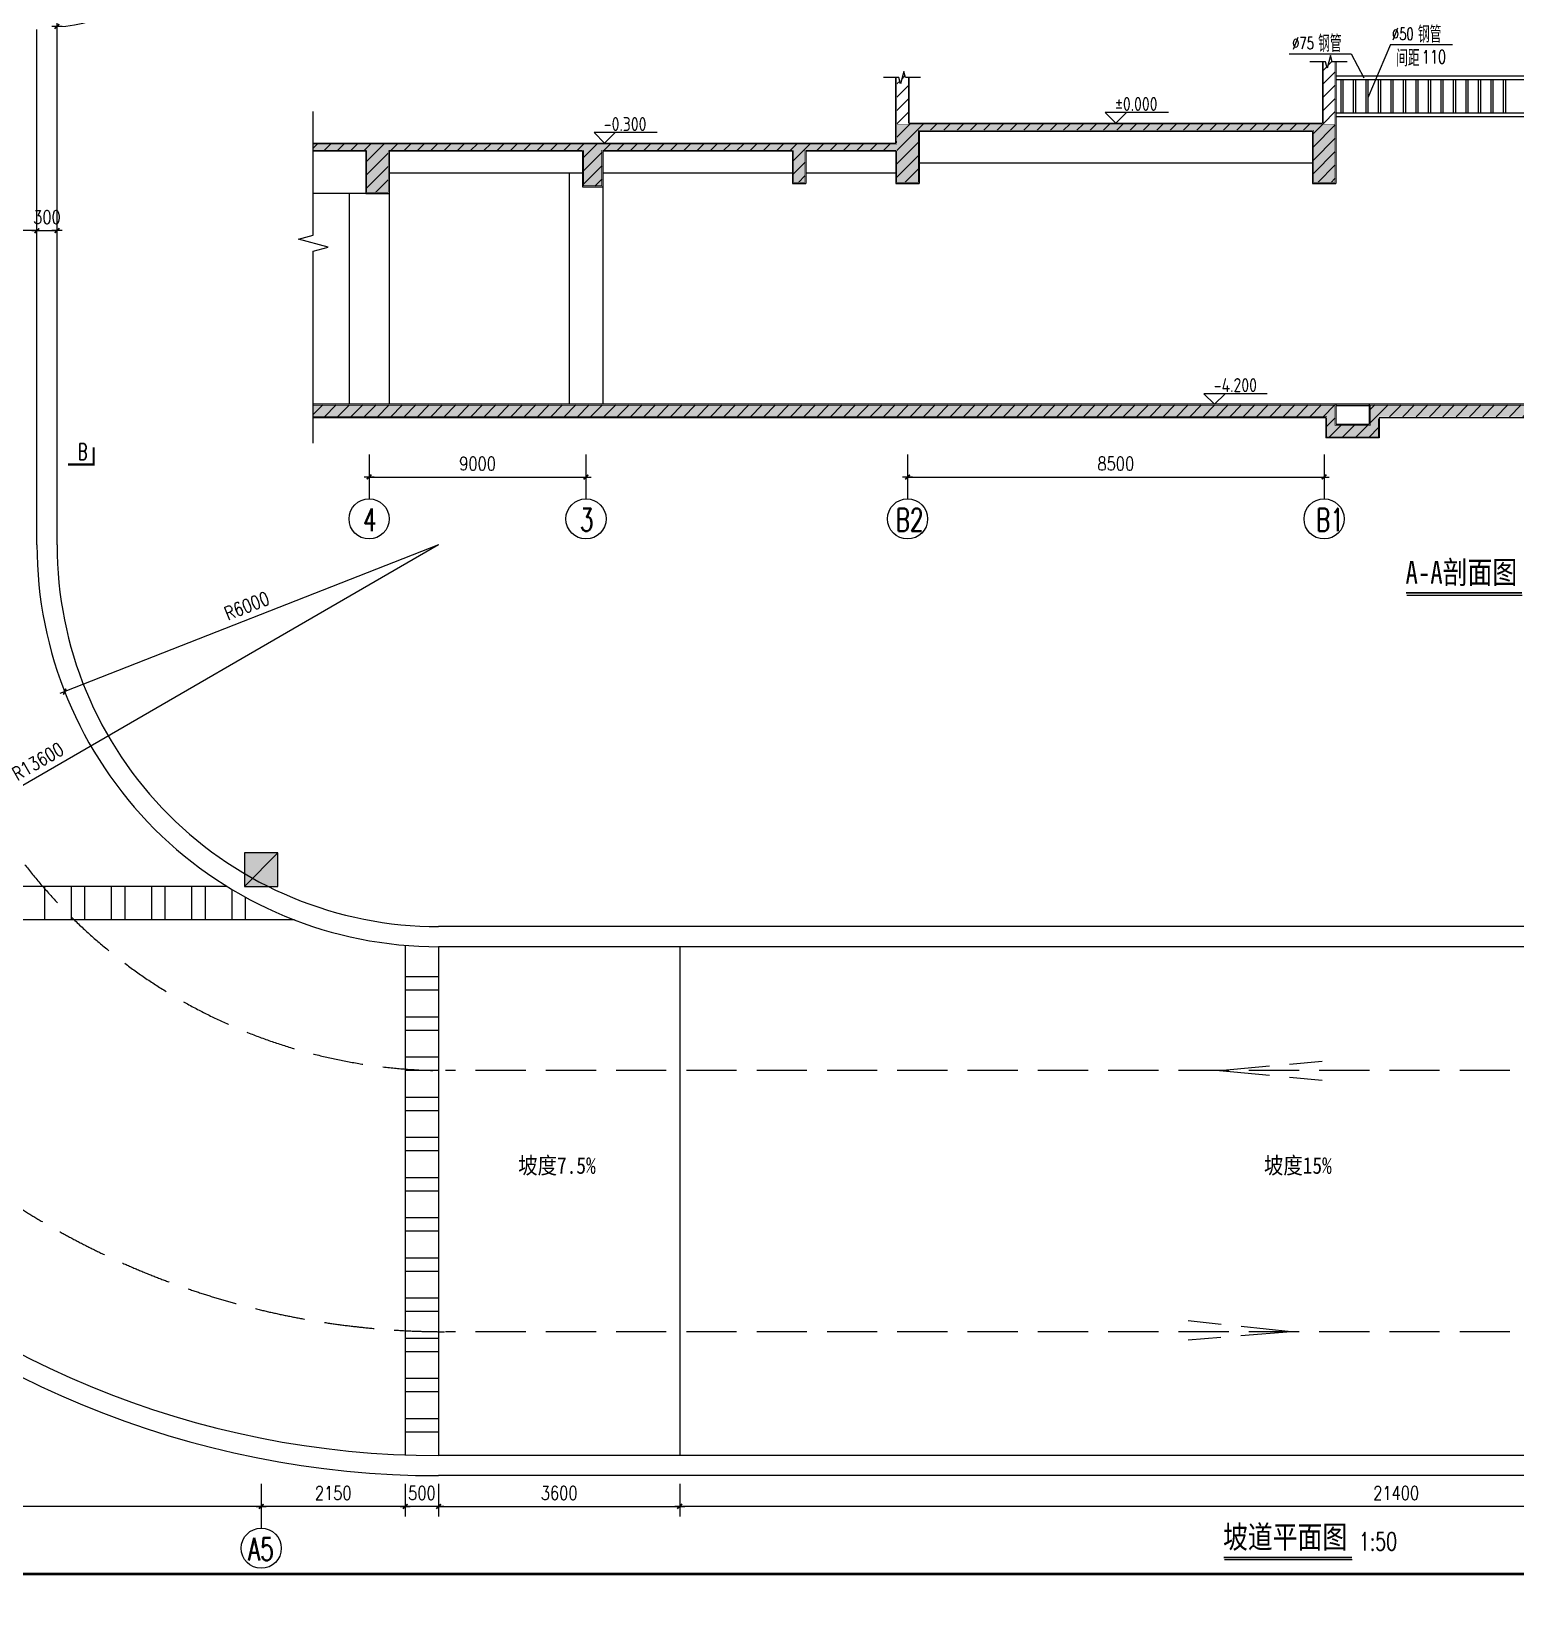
# Model space of a CAD drawing. Extents: x 953929 to 1132291, y -67290 to 107124.
# Drawn here: x 967935 to 990098, y -67290 to -43753 of the extents above; entities that cross this region are included whole.
import ezdxf
from ezdxf.enums import TextEntityAlignment as Align

# ---------------------------------------------------------------- set-up
doc = ezdxf.new("R2010")
doc.units = 0
doc.header["$MEASUREMENT"] = 0
doc.linetypes.add('DASH', pattern=[0.35, 0.25, -0.1])
doc.layers.get('0').update_dxf_attribs({"linetype": 'CONTINUOUS'})
doc.layers.get('DEFPOINTS').update_dxf_attribs({"linetype": 'CONTINUOUS'})
for name, color, linetype in [('DIM', 7, 'CONTINUOUS'), ('LAYER2', 1, 'CONTINUOUS'), ('LG', 11, 'CONTINUOUS'), ('PUB_DIM', 123, 'CONTINUOUS'), ('PUB_TEXT', 7, 'CONTINUOUS'), ('TEXT-4', 4, 'CONTINUOUS'), ('WINDOWS', 4, 'CONTINUOUS'), ('WZ', 1, 'CONTINUOUS'), ('柱子', 2, 'CONTINUOUS'), ('阳台', 4, 'CONTINUOUS')]:
    doc.layers.add(name, color=color, linetype=linetype)
doc.styles.add('_HZTXT', font='txt', dxfattribs={"width": 0.8, "bigfont": 'HZTXT'})
doc.styles.add('CHINA', font='SimSun.ttf', dxfattribs={"width": 0.85, "height": 150})
doc.styles.add('DIM_FONT', font='SIMPLEX.shx', dxfattribs={"width": 0.8})
doc.styles.add('ROMANC', font='ROMANC', dxfattribs={"height": 0.2})
doc.styles.add('ROMAND', font='romanc.shx', dxfattribs={"bigfont": 'bigfont.shx'})
doc.styles.add('ST', font='SimSun.ttf', dxfattribs={"width": 0.6, "height": 300})
doc.styles.add('TSS', font='tssdeng.shx', dxfattribs={"width": 0.85, "bigfont": 'tssdchn.shx'})
doc.dimstyles.new('100-MS-OUT', dxfattribs={"dimscale": 0, "dimtxt": 250, "dimasz": 1, "dimexe": 150, "dimexo": 0, "dimgap": 150, "dimtad": 1, "dimdec": 0, "dimzin": 0, "dimdsep": 46, "dimtxsty": 'DIM_FONT', "dimsah": 1, "dimcen": 200, "dimclrd": 4, "dimclre": 4, "dimclrt": 4, "dimadec": 0, "dimazin": 0, "dimtfac": 1, "dimtdec": 0, "dimtix": 1, "dimtmove": 2, "dimatfit": 3, "dimfxl": 0, "dimtolj": 1, "dimtzin": 0, "dimarcsym": 0})
doc.dimstyles.get("Standard").update_dxf_attribs({"dimtxt": 375, "dimasz": 1, "dimexe": 150, "dimexo": 0, "dimgap": 200, "dimtad": 1, "dimdec": 0, "dimzin": 0, "dimdsep": 46, "dimtxsty": 'DIM_FONT', "dimblk1": '_DIMX', "dimblk2": '_DIMX', "dimsah": 1, "dimcen": 200, "dimclrd": 256, "dimclre": 256, "dimclrt": 4, "dimadec": 0, "dimazin": 0, "dimtfac": 1, "dimtdec": 0, "dimtix": 1, "dimtmove": 2, "dimatfit": 3, "dimldrblk": '_DIMX', "dimfxl": 0, "dimtolj": 1, "dimtzin": 0, "dimarcsym": 0})
pattern_1 = [(45, (0, 0), (-99.43689110435824, 99.43689110435825), [])]
pattern_2 = [(50, (0, 0), (268.9725684752826, -23.53205061847316), [28.125, -309.375]), (355, (0, 0), (-52.031750104875, 282.0720501375044), [22.5, -247.5]), (100.4514, (22.41438, -1.9610025), (216.9410181427581, 258.5398282728576), [23.90257125, -262.928292]), (46.18420000000001, (0, 75), (400.2153932346167, -62.06963037338178), [42.1875, -464.0625]), (96.6356, (33.351279375, 69.82750987499999), (350.4985145807638, 365.2942015876657), [35.853858, -394.392375]), (351.1842, (0, 75), (350.4982294251102, 365.2944753469967), [33.75, -371.25]), (21, (37.5, 56.25), (223.8401445444231, -150.9820839995021), [28.125, -309.375]), (326.0000000000001, (37.5, 56.25), (91.24324947059314, 271.9312668925699), [22.5, -247.5]), (71.4514, (56.153337375, 43.66814775), (315.0834857180587, 120.9489362662322), [23.90257125, -262.928292]), (37.50000000000001, (0, 0), (4.559945743984001, 124.8351951867418), [0, -244.5, 0, -251.25, 0, -248.4375]), (7.499999999999999, (0, 0), (98.65107654080573, 147.9043919558851), [0, -143.25, 0, -238.875, 0, -94.6875]), (327.5, (-83.625, 0), (200.1834135646534, -8.458076900392426), [0, -93.75, 0, -292.5, 0, -388.125]), (317.5, (-121.125, 0), (218.6948135033948, 37.53936837461912), [0, -121.875, 0, -194.25, 0, -275.625])]

# ---------------------------------------------------------------- blocks, each defined once
blk = doc.blocks.new('_DIMX')
blk.add_line((-150, 0), (150, 0))
at = {"const_width": 50}
blk.add_lwpolyline([(-70, -70), (70, 70)], dxfattribs=at)
blk = doc.blocks.new('*D439')
at = {"color": 4, "linetype": 'ByBlock'}
for p, q in [((991150.8070914896, -141479.7615965614), (991150.8070914896, -141966.6370037192)), ((1012550.80709149, -141479.7615965615), (1012550.80709149, -141966.6370037193)), ((1012550.30709149, -141816.6370037193), (991151.3070914896, -141816.6370037192))]:
    blk.add_line(p, q, dxfattribs=at)
at = {"layer": 'DEFPOINTS', "color": 0, "linetype": 'ByBlock'}
for p in [(991150.8070914896, -141479.7615965614), (1012550.80709149, -141479.7615965615), (991150.8070914896, -141816.6370037192)]:
    blk.add_point(p, dxfattribs=at)
at = {"color": 4, "linetype": 'ByBlock', "xscale": 0.5, "yscale": 0.5, "zscale": 0.5}
for p, rotation in [((991150.8070914896, -141816.6370037192), 179.9999999999997), ((1012550.80709149, -141816.6370037193), 359.9999999999997)]:
    blk.add_blockref('_DIMX', p, dxfattribs=dict(at, rotation=rotation))
at = {"color": 4, "linetype": 'ByBlock', "insert": (1001850.80709149, -141616.6370037192), "char_height": 200, "attachment_point": 5, "style": 'DIM_FONT'}
blk.add_mtext('\\A1;21400', dxfattribs=at)
blk = doc.blocks.new('*D448')
at = {"color": 4, "linetype": 'ByBlock'}
blk.add_line((974015.3737099087, -51421.5046448792), (962243.897369695, -58231.69884341588), dxfattribs=at)
at = {"layer": 'DEFPOINTS', "color": 0, "linetype": 'ByBlock'}
for p in [(974015.3737099087, -51421.5046448792), (962243.4645789181, -58231.94922740792)]:
    blk.add_point(p, dxfattribs=at)
at = {"color": 4, "linetype": 'ByBlock', "xscale": 0.5, "yscale": 0.5, "zscale": 0.5, "rotation": 210.050822433347}
blk.add_blockref('_DIMX', (962243.4645789181, -58231.94922740792), dxfattribs=at)
at = {"color": 4, "linetype": 'ByBlock', "insert": (968029.4819429999, -54653.4854333977), "char_height": 200, "attachment_point": 5, "rotation": 30.05082243334697, "style": 'DIM_FONT'}
blk.add_mtext('\\A1;R13600', dxfattribs=at)
blk = doc.blocks.new('*D443')
at = {"color": 4, "linetype": 'ByBlock'}
for p, q in [((987550.8070914897, -141479.7615965629), (987550.8070914897, -141966.6370037201)), ((991150.8070914896, -141479.7615965623), (991150.8070914896, -141966.6370037201)), ((987551.3070914897, -141816.6370037201), (991150.3070914896, -141816.6370037201))]:
    blk.add_line(p, q, dxfattribs=at)
at = {"layer": 'DEFPOINTS', "color": 0, "linetype": 'ByBlock'}
for p in [(987550.8070914897, -141479.7615965629), (991150.8070914896, -141479.7615965623), (991150.8070914896, -141816.6370037201)]:
    blk.add_point(p, dxfattribs=at)
at = {"color": 4, "linetype": 'ByBlock', "xscale": 0.5, "yscale": 0.5, "zscale": 0.5, "rotation": 180}
blk.add_blockref('_DIMX', (987550.8070914897, -141816.6370037201), dxfattribs=at)
at = {"color": 4, "linetype": 'ByBlock', "xscale": 0.5, "yscale": 0.5, "zscale": 0.5}
blk.add_blockref('_DIMX', (991150.8070914896, -141816.6370037201), dxfattribs=at)
at = {"color": 4, "linetype": 'ByBlock', "insert": (989350.8070914897, -141616.6370037201), "char_height": 200, "attachment_point": 5, "style": 'DIM_FONT'}
blk.add_mtext('\\A1;3600', dxfattribs=at)
blk = doc.blocks.new('*D444')
at = {"color": 4, "linetype": 'ByBlock'}
for p, q in [((973900.8070773638, -142548.6167146927), (973900.8070773638, -143035.4921218457)), ((984900.8070773638, -142548.6167146927), (984900.8070773638, -143035.4921218457)), ((984900.3070773638, -142885.4921218457), (973901.3070773638, -142885.4921218457))]:
    blk.add_line(p, q, dxfattribs=at)
at = {"layer": 'DEFPOINTS', "color": 0, "linetype": 'ByBlock'}
for p in [(973900.8070773638, -142548.6167146927), (984900.8070773638, -142548.6167146927), (973900.8070773638, -142885.4921218457)]:
    blk.add_point(p, dxfattribs=at)
at = {"color": 4, "linetype": 'ByBlock', "xscale": 0.5, "yscale": 0.5, "zscale": 0.5, "rotation": 180}
blk.add_blockref('_DIMX', (973900.8070773638, -142885.4921218457), dxfattribs=at)
at = {"color": 4, "linetype": 'ByBlock', "xscale": 0.5, "yscale": 0.5, "zscale": 0.5}
blk.add_blockref('_DIMX', (984900.8070773638, -142885.4921218457), dxfattribs=at)
at = {"color": 4, "linetype": 'ByBlock', "insert": (979400.8070773638, -142685.4921218457), "char_height": 200, "attachment_point": 5, "style": 'DIM_FONT'}
blk.add_mtext('\\A1;11000', dxfattribs=at)
blk = doc.blocks.new('*D447')
at = {"color": 4, "linetype": 'ByBlock'}
for p, q in [((984900.8070773638, -141479.7615965618), (984900.8070773636, -141966.6370037185)), ((987050.8070914897, -141479.7615965629), (987050.8070914894, -141966.6370037195)), ((987050.3070914896, -141816.6370037195), (984901.3070773637, -141816.6370037185))]:
    blk.add_line(p, q, dxfattribs=at)
at = {"layer": 'DEFPOINTS', "color": 0, "linetype": 'ByBlock'}
for p in [(984900.8070773638, -141479.7615965618), (987050.8070914897, -141479.7615965629), (984900.8070773637, -141816.6370037185)]:
    blk.add_point(p, dxfattribs=at)
at = {"color": 4, "linetype": 'ByBlock', "xscale": 0.5, "yscale": 0.5, "zscale": 0.5}
for p, rotation in [((984900.8070773637, -141816.6370037185), 179.9999999999721), ((987050.8070914896, -141816.6370037195), 359.9999999999721)]:
    blk.add_blockref('_DIMX', p, dxfattribs=dict(at, rotation=rotation))
at = {"color": 4, "linetype": 'ByBlock', "insert": (985975.8070844267, -141616.637003719), "char_height": 200, "attachment_point": 5, "style": 'DIM_FONT'}
blk.add_mtext('\\A1;2150', dxfattribs=at)
blk = doc.blocks.new('*D451')
at = {"color": 4, "linetype": 'ByBlock'}
for p, q in [((987050.8070914896, -141479.7615965629), (987050.8070914896, -141966.6370037206)), ((987550.8070914897, -141479.7615965629), (987550.8070914897, -141966.6370037206)), ((987050.3070914896, -141816.6370037206), (987049.8070914896, -141816.6370037206)), ((987550.8070914897, -141816.6370037206), (987050.8070914896, -141816.6370037206)), ((987551.3070914897, -141816.6370037206), (987551.8070914897, -141816.6370037206))]:
    blk.add_line(p, q, dxfattribs=at)
at = {"layer": 'DEFPOINTS', "color": 0, "linetype": 'ByBlock'}
for p in [(987050.8070914896, -141479.7615965629), (987550.8070914897, -141479.7615965629), (987050.8070914896, -141816.6370037206)]:
    blk.add_point(p, dxfattribs=at)
at = {"color": 4, "linetype": 'ByBlock', "xscale": 0.5, "yscale": 0.5, "zscale": 0.5}
blk.add_blockref('_DIMX', (987050.8070914896, -141816.6370037206), dxfattribs=at)
at = {"color": 4, "linetype": 'ByBlock', "xscale": 0.5, "yscale": 0.5, "zscale": 0.5, "rotation": 180}
blk.add_blockref('_DIMX', (987550.8070914897, -141816.6370037206), dxfattribs=at)
at = {"color": 4, "linetype": 'ByBlock', "insert": (987300.8070914897, -141616.6370037206), "char_height": 200, "attachment_point": 5, "style": 'DIM_FONT'}
blk.add_mtext('\\A1;500', dxfattribs=at)
blk = doc.blocks.new('*D442')
at = {"color": 4, "linetype": 'ByBlock'}
blk.add_line((974015.3737099086, -51421.50464487891), (968430.050054653, -53611.97489485733), dxfattribs=at)
at = {"layer": 'DEFPOINTS', "color": 0, "linetype": 'ByBlock'}
for p in [(974015.3737099086, -51421.50464487891), (968429.5845722249, -53612.15744925768)]:
    blk.add_point(p, dxfattribs=at)
at = {"color": 4, "linetype": 'ByBlock', "xscale": 0.5, "yscale": 0.5, "zscale": 0.5, "rotation": 201.414278638449}
blk.add_blockref('_DIMX', (968429.5845722249, -53612.15744925768), dxfattribs=at)
at = {"color": 4, "linetype": 'ByBlock', "insert": (971149.6901221349, -52330.54679861205), "char_height": 200, "attachment_point": 5, "rotation": 21.414278638448934, "style": 'DIM_FONT'}
blk.add_mtext('\\A1;R6000', dxfattribs=at)
blk = doc.blocks.new('*D461')
at = {"color": 4, "linetype": 'ByBlock'}
for p, q in [((969181.4995618176, -40703.32966468617), (969076.4307669275, -40871.47488507384)), ((968315.3737099092, -43723.86947081515), (968315.3737099096, -43525.59625830577))]:
    blk.add_line(p, q, dxfattribs=at)
blk.add_arc((968315.3737099093, -42089.4207719902), 1586.175486315555, 270.0180609838687, 57.98193901613051, dxfattribs=at)
at = {"layer": 'DEFPOINTS', "color": 0, "linetype": 'ByBlock'}
for p in [(975406.5426711596, -30741.178232037), (969181.4995618176, -40703.32966468617), (969518.5093618548, -43123.06349382715), (968315.3737099092, -43723.86947081515), (968315.3737099089, -51421.50464487897)]:
    blk.add_point(p, dxfattribs=at)
at = {"color": 4, "linetype": 'ByBlock', "xscale": 0.5, "yscale": 0.5, "zscale": 0.5}
for p, rotation in [((969155.9186565623, -40744.26767065033), 147.9909695080661), ((968315.3737099092, -43675.59625830577), 180.0090304919332)]:
    blk.add_blockref('_DIMX', p, dxfattribs=dict(at, rotation=rotation))
at = {"color": 4, "linetype": 'ByBlock', "insert": (969647.8511087531, -42471.50251773658), "char_height": 200, "attachment_point": 5, "rotation": 74.00000000000283, "style": 'DIM_FONT'}
blk.add_mtext('\\A1;148°', dxfattribs=at)
blk = doc.blocks.new('*D463')
at = {"color": 4, "linetype": 'ByBlock'}
for p, q in [((960415.3737099089, -47587.02342465578), (960415.3737099089, -46576.47235992493)), ((968015.3737099089, -47572.68705784698), (968015.3737099089, -46576.47235992493)), ((968014.8737099089, -46726.47235992493), (960415.8737099089, -46726.47235992493))]:
    blk.add_line(p, q, dxfattribs=at)
at = {"layer": 'DEFPOINTS', "color": 0, "linetype": 'ByBlock'}
for p in [(960415.3737099089, -46726.47235992493), (960415.3737099089, -47587.02342465578), (968015.3737099089, -47572.68705784698)]:
    blk.add_point(p, dxfattribs=at)
at = {"color": 4, "linetype": 'ByBlock', "xscale": 0.5, "yscale": 0.5, "zscale": 0.5, "rotation": 180}
blk.add_blockref('_DIMX', (960415.3737099089, -46726.47235992493), dxfattribs=at)
at = {"color": 4, "linetype": 'ByBlock', "xscale": 0.5, "yscale": 0.5, "zscale": 0.5}
blk.add_blockref('_DIMX', (968015.3737099089, -46726.47235992493), dxfattribs=at)
at = {"color": 4, "linetype": 'ByBlock', "insert": (964215.3737099089, -46526.47235992493), "char_height": 200, "attachment_point": 5, "style": 'DIM_FONT'}
blk.add_mtext('\\A1;7600', dxfattribs=at)
blk = doc.blocks.new('*D464')
at = {"color": 4, "linetype": 'ByBlock'}
for p, q in [((968015.3737099089, -47074.57970888595), (968015.3737099089, -46576.47235992493)), ((968315.3737099089, -47074.57970888596), (968315.3737099089, -46576.47235992493)), ((968014.8737099089, -46726.47235992493), (968014.3737099089, -46726.47235992493)), ((968015.3737099089, -46726.47235992493), (968315.3737099089, -46726.47235992493)), ((968315.8737099089, -46726.47235992493), (968316.3737099089, -46726.47235992493))]:
    blk.add_line(p, q, dxfattribs=at)
at = {"layer": 'DEFPOINTS', "color": 0, "linetype": 'ByBlock'}
for p in [(968315.3737099089, -46726.47235992493), (968015.3737099089, -47074.57970888595), (968315.3737099089, -47074.57970888596)]:
    blk.add_point(p, dxfattribs=at)
at = {"color": 4, "linetype": 'ByBlock', "xscale": 0.5, "yscale": 0.5, "zscale": 0.5}
blk.add_blockref('_DIMX', (968015.3737099089, -46726.47235992493), dxfattribs=at)
at = {"color": 4, "linetype": 'ByBlock', "xscale": 0.5, "yscale": 0.5, "zscale": 0.5, "rotation": 180}
blk.add_blockref('_DIMX', (968315.3737099089, -46726.47235992493), dxfattribs=at)
at = {"color": 4, "linetype": 'ByBlock', "insert": (968165.3737099089, -46526.47235992493), "char_height": 200, "attachment_point": 5, "style": 'DIM_FONT'}
blk.add_mtext('\\A1;300', dxfattribs=at)
blk = doc.blocks.new('*D516')
at = {"color": 4, "linetype": 'ByBlock'}
for p, q in [((973365.9068286595, -50514.20485612936), (973365.9068286595, -51001.08026328654)), ((976605.2750902162, -50514.20485612936), (976605.2750902162, -51001.08026328654)), ((973366.4068286595, -50851.08026328654), (976604.7750902162, -50851.08026328654))]:
    blk.add_line(p, q, dxfattribs=at)
at = {"layer": 'DEFPOINTS', "color": 0, "linetype": 'ByBlock'}
for p in [(973365.9068286595, -50514.20485612936), (976605.2750902162, -50514.20485612936), (976605.2750902162, -50851.08026328654)]:
    blk.add_point(p, dxfattribs=at)
at = {"color": 4, "linetype": 'ByBlock', "xscale": 0.5, "yscale": 0.5, "zscale": 0.5, "rotation": 180}
blk.add_blockref('_DIMX', (973365.9068286595, -50851.08026328654), dxfattribs=at)
at = {"color": 4, "linetype": 'ByBlock', "xscale": 0.5, "yscale": 0.5, "zscale": 0.5}
blk.add_blockref('_DIMX', (976605.2750902162, -50851.08026328654), dxfattribs=at)
at = {"color": 4, "linetype": 'ByBlock', "insert": (974985.5909594379, -50651.08026328654), "char_height": 200, "attachment_point": 5, "style": 'DIM_FONT'}
blk.add_mtext('\\A1;9000', dxfattribs=at)
blk = doc.blocks.new('*D517')
at = {"color": 4, "linetype": 'ByBlock'}
for p, q in [((981407.4788243056, -50514.20485612923), (981407.4788243056, -51001.08026328654)), ((987628.7093283708, -50514.20485613142), (987628.7093283708, -51001.08026328654)), ((981407.9788243056, -50851.08026328654), (987628.2093283708, -50851.08026328654))]:
    blk.add_line(p, q, dxfattribs=at)
at = {"layer": 'DEFPOINTS', "color": 0, "linetype": 'ByBlock'}
for p in [(981407.4788243056, -50514.20485612923), (987628.7093283708, -50514.20485613142), (987628.7093283708, -50851.08026328654)]:
    blk.add_point(p, dxfattribs=at)
at = {"color": 4, "linetype": 'ByBlock', "xscale": 0.5, "yscale": 0.5, "zscale": 0.5, "rotation": 180}
blk.add_blockref('_DIMX', (981407.4788243056, -50851.08026328654), dxfattribs=at)
at = {"color": 4, "linetype": 'ByBlock', "xscale": 0.5, "yscale": 0.5, "zscale": 0.5}
blk.add_blockref('_DIMX', (987628.7093283708, -50851.08026328654), dxfattribs=at)
at = {"color": 4, "linetype": 'ByBlock', "insert": (984518.0940763382, -50651.08026328654), "char_height": 200, "attachment_point": 5, "style": 'DIM_FONT'}
blk.add_mtext('\\A1;8500', dxfattribs=at)

msp = doc.modelspace()

# ---------------------------------------------------------------- hatches: boundary and pattern name
at = {"layer": 'DIM'}
h = msp.add_hatch(dxfattribs=at)
h.set_pattern_fill('ANSI31', color=8, scale=1125, style=0)
h.set_pattern_definition(pattern_1)
h.paths.add_polyline_path([(987229.3122391556, -45135.38325621432), (987399.3122391554, -45135.38325621432), (987399.3122391554, -44205.26658535784), (987357.589424569, -44205.26658535784), (987332.7203901454, -44112.45408535779), (987282.9823213007, -44298.07908535741), (987258.1132868787, -44205.26658535784), (987229.3122391555, -44205.26658535784)])
h.paths.add_polyline_path([(980858.081735091, -45135.38325621432), (981028.0817350907, -45135.38325621432), (981028.0817350909, -44441.58279263589), (980986.3589205043, -44441.58279263588), (980961.4898860812, -44348.77029263507), (980911.7518172361, -44534.39529263572), (980886.8827828144, -44441.58279263589), (980858.0817350909, -44441.5827926359)])
h = msp.add_hatch(dxfattribs=at)
h.set_pattern_fill('ANSI31', color=8, scale=1125, style=0)
h.set_pattern_definition(pattern_1)
h.paths.add_polyline_path([(981178.0817350902, -45225.38325621434), (987079.3122391555, -45225.38325621433), (987079.312239156, -46005.38325621453), (987399.3122391555, -46005.38325621455), (987399.3122391558, -45135.38325621432), (987229.3122391555, -45135.38325621432), (980858.0817350907, -45135.38325621432), (980858.0817350905, -45435.38325624813), (972142.9334212617, -45435.38325621433), (972142.9334212616, -45525.38325621431), (972941.5097394454, -45525.38325621431), (972941.5097394449, -46155.3832562144), (973261.5097394445, -46155.38325621433), (973261.5097394444, -45525.3832562143), (976180.8780010018, -45525.38325621434), (976180.8780010019, -46055.3832562144), (976450.8780010005, -46055.38325621434), (976450.878001001, -45525.38325621434), (979314.4171151194, -45525.38325621434), (979314.4171151192, -46005.38325621437), (979484.4171151186, -46005.38325621432), (979484.4171151185, -45525.38325621436), (980858.0817350912, -45525.38325621434), (980858.0817350907, -46005.38325621431), (981178.0817350904, -46005.38325621434)])
h = msp.add_hatch(dxfattribs=at)
h.set_pattern_fill('AR-CONC', color=8, scale=37.5, style=0)
h.set_pattern_definition(pattern_2)
h.paths.add_polyline_path([(981178.0817350902, -45225.38325621434), (987079.3122391555, -45225.38325621433), (987079.312239156, -46005.38325621453), (987399.3122391555, -46005.38325621455), (987399.3122391558, -45135.38325621432), (987229.3122391555, -45135.38325621432), (980858.0817350907, -45135.38325621432), (980858.0817350905, -45435.38325624813), (972142.9334212617, -45435.38325621433), (972142.9334212616, -45525.38325621431), (972941.5097394454, -45525.38325621431), (972941.5097394449, -46155.3832562144), (973261.5097394445, -46155.38325621433), (973261.5097394444, -45525.3832562143), (976180.8780010018, -45525.38325621434), (976180.8780010019, -46055.3832562144), (976450.8780010005, -46055.38325621434), (976450.878001001, -45525.38325621434), (979314.4171151194, -45525.38325621434), (979314.4171151192, -46005.38325621437), (979484.4171151186, -46005.38325621432), (979484.4171151185, -45525.38325621436), (980858.0817350912, -45525.38325621434), (980858.0817350907, -46005.38325621431), (981178.0817350904, -46005.38325621434)])
h = msp.add_hatch(dxfattribs=at)
h.set_pattern_fill('ANSI31', color=8, scale=1125, style=0)
h.set_pattern_definition(pattern_1)
h.paths.add_polyline_path([(987929.3122391553, -49335.38325621215), (987929.3122391554, -49635.38325621431), (987399.3122391552, -49635.38325621432), (987399.3122391555, -49335.38325621432), (972142.9334212614, -49335.38325621432), (972142.9334212614, -49505.38325621432), (987279.312239156, -49505.38325621431), (987279.3122391555, -49805.38325621432), (988049.3122391553, -49805.38325621418), (988049.3122391549, -49505.38325622016), (992779.3122391523, -49505.38325622747), (992779.3122391526, -49805.38325621415), (993549.312239152, -49805.38325621432), (993549.3122391516, -49499.54281838565), (997034.9478360399, -49234.35576746957), (1002840.475914762, -47508.69822690211), (1002840.475914762, -47334.00647812735), (997015.9880121122, -49065.29970158239), (993429.3122391518, -49334.30038455435), (993429.3122391524, -49635.38325621436), (992899.3122391519, -49635.38325621435), (992899.312239152, -49335.38325621433)])
h = msp.add_hatch(dxfattribs=at)
h.set_pattern_fill('AR-CONC', color=8, scale=37.5, style=0)
h.set_pattern_definition(pattern_2)
h.paths.add_polyline_path([(987929.3122391553, -49335.38325621215), (987929.3122391554, -49635.38325621431), (987399.3122391552, -49635.38325621432), (987399.3122391555, -49335.38325621432), (972142.9334212614, -49335.38325621432), (972142.9334212614, -49505.38325621432), (987279.312239156, -49505.38325621431), (987279.3122391555, -49805.38325621432), (988049.3122391553, -49805.38325621418), (988049.3122391549, -49505.38325622016), (992779.3122391523, -49505.38325622747), (992779.3122391526, -49805.38325621415), (993549.312239152, -49805.38325621432), (993549.3122391516, -49499.54281838565), (997034.9478360399, -49234.35576746957), (1002840.475914762, -47508.69822690211), (1002840.475914762, -47334.00647812735), (997015.9880121122, -49065.29970158239), (993429.3122391518, -49334.30038455435), (993429.3122391524, -49635.38325621436), (992899.3122391519, -49635.38325621435), (992899.312239152, -49335.38325621433)])
at = {"layer": 'WINDOWS'}
msp.add_hatch(color=256, dxfattribs=at).paths.add_polyline_path([(971615.373709909, -56521.50464487908), (971615.373709909, -56021.50464487908), (971115.3737099089, -56021.50464487908), (971115.3737099089, -56521.50464487908)])

# ---------------------------------------------------------------- linework, layer by layer
for points, const_width in [([(1015769.662679725, -67288.38391119908), (956319.6627040247, -67288.38391119908), (956319.6627040247, -25238.38390324908), (1015769.662679725, -25238.38390324908)], 3.999999996), ([(1015269.662680225, -25738.38390274905), (1015269.662680225, -66788.38391169906), (957569.6627027747, -66788.38391169906), (957569.6627027747, -25738.38390274908)], 39.99999996)]:
    msp.add_lwpolyline(points, close=True, dxfattribs=dict(const_width=const_width))
at = {"layer": 'DIM'}
for p, q in [((1012143.840179471, -44420.38325621434), (987414.3122391553, -44420.3832562218)), ((987414.3122391554, -44470.38325622177), (1012127.379722078, -44470.38325622574)), ((1012127.378698533, -44970.38325621432), (987414.3122391554, -44970.3832562142)), ((987914.3122391553, -49320.38325621432), (987414.3122391553, -49320.38325621432)), ((987914.3122391553, -49345.38325621432), (987414.3122391553, -49345.38325621432)), ((972976.5097394442, -50069.52676184603), (972976.509739444, -50731.50342287099)), ((976215.878001001, -50069.52676184603), (976215.8780010007, -50731.50342287099)), ((981018.0817350904, -50069.5267618459), (981018.0817350901, -50731.50342287087)), ((987239.3122391556, -50069.52676184611), (987239.3122391554, -50731.50342287107)), ((990196.868283729, -52173.62173170777), (988476.5883318268, -52173.62173170777)), ((971365.3736957877, -65443.38255632861), (971365.3736957875, -66105.35921735357)), ((987658.918367036, -66580.93925373052), (985750.9971560474, -66580.93925373052))]:
    msp.add_line(p, q, dxfattribs=at)
at = {"layer": 'DIM', "color": 8}
for p, q in [((987487.3853332106, -44470.38325716505), (987487.3843096666, -44970.38325715712)), ((987519.3853332106, -44469.61582894946), (987519.3843096666, -44970.38325715712)), ((987674.1181125845, -44470.38325669359), (987674.1170890405, -44970.38325668566)), ((987706.1181125845, -44469.615828478), (987706.1170890405, -44970.38325668566)), ((987860.8508919583, -44470.38325669327), (987860.8498684143, -44970.38325668534)), ((987892.8508919583, -44469.61582847768), (987892.8498684143, -44970.38325668534)), ((988047.5836713318, -44470.38325670072), (988047.5826477878, -44970.38325669279)), ((988079.5836713318, -44469.61582848513), (988079.5826477878, -44970.38325669279)), ((988234.3164507052, -44470.38325645788), (988234.3154271612, -44970.38325644995)), ((988266.3164507052, -44469.61582824228), (988266.3154271612, -44970.38325644995)), ((988421.049230079, -44470.38325645753), (988421.048206535, -44970.3832564496)), ((988453.049230079, -44469.61582824193), (988453.048206535, -44970.3832564496)), ((988607.7820094525, -44470.38325646498), (988607.7809859085, -44970.38325645705)), ((988639.7820094525, -44469.61582824939), (988639.7809859085, -44970.38325645705)), ((988794.5147888259, -44470.38325645683), (988794.5137652819, -44970.3832564489)), ((988826.5147888259, -44469.61582824124), (988826.5137652819, -44970.3832564489)), ((988981.2475681993, -44470.38325646428), (988981.2465446553, -44970.38325645635)), ((989013.2475681993, -44469.61582824869), (989013.2465446553, -44970.38325645635)), ((989167.9803475727, -44470.38325643564), (989167.9793240287, -44970.38325642771)), ((989199.9803475727, -44469.61582822005), (989199.9793240287, -44970.38325642771)), ((989354.7131269461, -44470.38325644309), (989354.7121034021, -44970.38325643516)), ((989386.7131269461, -44469.6158282275), (989386.7121034021, -44970.38325643516)), ((989541.4459063195, -44470.38325643506), (989541.4448827755, -44970.38325642713)), ((989573.4459063195, -44469.61582821947), (989573.4448827755, -44970.38325642713)), ((989728.178685693, -44470.38325644251), (989728.177662149, -44970.38325643458)), ((989760.178685693, -44469.61582822692), (989760.177662149, -44970.38325643458)), ((989914.9114650664, -44470.38325643436), (989914.9104415224, -44970.38325642643)), ((989946.9114650664, -44469.61582821877), (989946.9104415224, -44970.38325642643))]:
    msp.add_line(p, q, dxfattribs=at)
at = {"layer": 'DIM', "const_width": 24}
for points in [[(990194.7912958692, -52135.18248752912), (988465.0732509623, -52135.18248752912)], [(987656.8413791762, -66542.50000955188), (985739.4820751828, -66542.50000955188)]]:
    msp.add_lwpolyline(points, dxfattribs=at)
at = {"layer": 'DIM'}
for points in [[(975192.2146092935, -61006.89548950072, 0, 30, 0), (975392.2144468133, -61007.15042488446, 0, 0, 0), (976417.2136141022, -61008.45696872589, 0, 0, 0)], [(986329.691877259, -61006.89548950072, 0, 30, 0), (986529.6917147789, -61007.15042488446, 0, 0, 0), (987554.6908820678, -61008.45696872589, 0, 0, 0)]]:
    msp.add_lwpolyline(points, format="xyseb", dxfattribs=at)
for centre in [(972976.5097394439, -51031.50342287105), (976215.8780010006, -51031.50342287105), (981018.08173509, -51031.50342287093), (987239.3122391553, -51031.50342287113), (971365.3736957873, -66405.35921735363)]:
    msp.add_circle(centre, 300, dxfattribs=at)
at = {"layer": 'LAYER2', "color": 4, "const_width": 32}
msp.add_lwpolyline([(968864.0113637509, -49963.93933525844), (968864.0113637509, -50219.93933525844), (968480.0113637509, -50219.93933525844)], dxfattribs=at)
at = {"layer": 'LG'}
for points in [[(987585.3351696866, -44205.26658535784), (987357.5894245688, -44205.26658535784), (987332.7203901456, -44112.45408535737), (987282.9823213007, -44298.07908535784), (987258.1132868788, -44205.26658535784), (987028.5695973445, -44205.26658535784)], [(981214.1046656221, -44441.58279263589), (980986.3589205043, -44441.58279263589), (980961.4898860811, -44348.77029263542), (980911.7518172362, -44534.39529263589), (980886.8827828143, -44441.58279263589), (980657.33909328, -44441.58279263589)], [(972142.9334212615, -49902.47019814374), (972142.9334212615, -47034.09094098194), (972365.6834212629, -46974.40525836613), (971920.1834212615, -46855.03389313839), (972142.9334212615, -46795.34821052592), (972142.9334212617, -44948.03569712082)]]:
    msp.add_lwpolyline(points, dxfattribs=at)
at = {"layer": 'PUB_DIM', "linetype": 'Continuous'}
for p, q in [((988228.793586807, -43944.60127134716), (987890.6500429747, -44745.38325622451)), ((988228.793586807, -43944.60127134716), (989155.9599121442, -43944.60127134716)), ((986717.8541467801, -44087.88523254146), (987645.0204721174, -44087.88523254146)), ((987645.0204721174, -44087.88523254146), (987832.5171785696, -44445.00718789439))]:
    msp.add_line(p, q, dxfattribs=at)
at = {"layer": 'TEXT-4'}
for p, q in [((987214.3122391553, -44205.26658535784), (987214.3122391555, -45120.38325621431)), ((987414.3122391553, -44205.26658535784), (987414.3122391553, -46020.38325621453)), ((987414.3122391553, -45020.38325621432), (1012213.526326183, -45020.38325621432)), ((987414.3122391553, -49320.38325621432), (987414.3122391553, -49620.38325621432)), ((992914.312239152, -49320.38325621432), (987914.3122391553, -49320.38325621431)), ((987914.3122391553, -49320.38325621431), (987914.3122391553, -49620.38325621432)), ((987264.3122391558, -49520.38325621431), (987264.3122391553, -49820.38325621432)), ((987914.3122391553, -49620.38325621432), (987414.3122391553, -49620.38325621432)), ((992764.3122391525, -49520.38325621432), (988064.3122391548, -49520.38325621433)), ((988064.3122391548, -49520.38325621433), (988064.3122391553, -49820.38325621418)), ((988064.3122391553, -49820.38325621418), (987264.3122391553, -49820.38325621432))]:
    msp.add_line(p, q, dxfattribs=at)
at = {"layer": 'WINDOWS'}
for p, q in [((968015.3737099087, -51421.50464487897), (968015.3737099092, -43723.869470815)), ((968315.3737099089, -51421.50464487897), (968315.373709909, -43723.86947081512)), ((980843.0817350908, -45120.38325621431), (980843.0817350908, -44441.58279263589)), ((981043.0817350908, -45120.38325621431), (981043.0817350908, -44441.58279263589)), ((980843.0817350908, -45420.38325621432), (980843.0817350908, -45120.38325621431)), ((981043.0817350908, -45120.38325621431), (987214.3122391555, -45120.38325621431)), ((983963.95024858, -45120.38325621429), (984629.219811978, -45120.38325621429)), ((972142.9334212616, -45420.38325621432), (980843.0817350908, -45420.38325621432)), ((976328.260839633, -45420.3832562143), (976993.530403031, -45420.3832562143)), ((980843.0817350908, -45390.38325621434), (980843.0817350907, -45420.38325621432)), ((981193.0817350902, -45240.38325621433), (981193.0817350899, -46020.38325621432)), ((981193.0817350902, -45240.38325621433), (987064.3122391558, -45240.38325621432)), ((987064.3122391558, -45240.38325621432), (987064.3122391561, -46020.38325621453)), ((972926.509739445, -45540.38325621431), (972142.9334212616, -45540.38325621431)), ((972926.5097394449, -45540.38325621431), (972926.509739445, -46170.38325621432)), ((973276.5097394445, -45540.38325621431), (973276.5097394441, -46170.38325621433)), ((976165.8780010015, -45540.38325621431), (973276.5097394444, -45540.38325621431)), ((976165.8780010015, -45540.38325621432), (976165.8780010017, -46070.38325621432)), ((979299.4171151192, -45540.38325621434), (976465.8780010011, -45540.38325621433)), ((976465.878001001, -45540.38325621432), (976465.8780010007, -46070.38325621433)), ((979299.4171151192, -45540.38325621434), (979299.4171151193, -46020.38325621431)), ((980843.0817350908, -45540.38325621434), (979499.4171151186, -45540.38325621435)), ((979499.4171151186, -45540.38325621435), (979499.4171151184, -46020.38325621432)), ((980843.0817350908, -45540.38325621434), (980843.0817350908, -46020.38325621431)), ((976165.8780010015, -45870.38325621438), (973276.5097394441, -45870.38325621429)), ((975965.8780010007, -45870.38325621437), (975965.8780010008, -49320.38325621434)), ((979299.4171151194, -45870.3832562145), (976465.8780010007, -45870.3832562144)), ((980843.0817350909, -45870.38325621456), (979499.4171151182, -45870.38325621451)), ((987064.3122391561, -45720.38325621453), (981193.0817350899, -45720.38325621432)), ((976165.8780010017, -46070.38325621432), (976465.8780010007, -46070.38325621433)), ((976465.8780010007, -46070.38325621433), (976465.8780010008, -49320.38325621432)), ((979299.4171151193, -46020.38325621431), (979499.4171151184, -46020.38325621432)), ((980843.0817350908, -46020.38325621431), (981193.0817350899, -46020.38325621432)), ((987064.3122391561, -46020.38325621453), (987414.3122391553, -46020.38325621453)), ((972926.509739445, -46170.38325621432), (972142.9334212616, -46170.38325621432)), ((972676.5097394441, -46170.38325621433), (972676.5097394441, -49320.38325621432)), ((972926.509739445, -46170.38325621432), (973276.5097394441, -46170.38325621433)), ((973276.5097394441, -46170.38325621433), (973276.5097394441, -49320.38325621432)), ((987414.3122391554, -49320.38325621432), (972142.9334212615, -49320.38325621432)), ((987264.3122391558, -49520.38325621431), (972142.9334212615, -49520.38325621432)), ((970854.677584053, -56521.50464487908), (961407.836281846, -56521.50464487873)), ((968131.2569329494, -57021.50464487885), (968131.2569329494, -56521.50464487885)), ((968531.2569329494, -57021.50464487885), (968531.2569329494, -56521.50464487885)), ((968731.2569329494, -57021.50464487885), (968731.2569329494, -56521.50464487885)), ((969131.2569329494, -57021.50464487862), (969131.2569329494, -56521.50464487873)), ((969331.2569329494, -57021.50464487873), (969331.2569329494, -56521.50464487873)), ((969731.2569329494, -57021.50464487873), (969731.2569329494, -56521.50464487873)), ((969931.2569329494, -57021.50464487873), (969931.2569329494, -56521.50464487873)), ((970331.2569329494, -57021.50464487873), (970331.2569329494, -56521.50464487873)), ((970531.2569329494, -57021.50464487873), (970531.2569329494, -56521.50464487873)), ((970931.2569329493, -57021.50464487873), (970931.2569329492, -56568.17577349005)), ((971131.2569329494, -57021.50464487873), (971131.2569329493, -56682.86097351351)), ((971861.3077870549, -57021.50464487908), (961621.827002045, -57021.50464487885)), ((1003415.373709908, -57121.50464487885), (974015.3737099088, -57121.5046448792)), ((973515.3737039391, -57400.63501593069), (973515.3758838605, -65021.50478790206)), ((1003415.373709908, -57421.50464487885), (974015.3737099088, -57421.5046448792)), ((974015.3737099088, -57421.5046448792), (974015.3758838605, -65021.50464487897)), ((977615.3737099087, -57421.50361511257), (977615.3758838603, -65021.50361511245)), ((974015.3757265352, -57871.50581766857), (973515.3757265352, -57871.50581766857)), ((974015.3757265352, -58071.50581766857), (973515.3757265352, -58071.50581766857)), ((974015.3757265352, -58471.50581766845), (973515.3757265352, -58471.50581766845)), ((974015.3757265352, -58671.50581766845), (973515.3757265352, -58671.50581766845)), ((974015.3757265352, -59071.50581766845), (973515.3757265352, -59071.50581766834)), ((974015.3757265352, -59271.50581766845), (973515.3757265352, -59271.50581766845)), ((974015.3757265352, -59671.50581766834), (973515.3757265352, -59671.50581766845)), ((974015.3757265352, -59871.50581766834), (973515.3757265352, -59871.50581766845)), ((974015.3757265352, -60271.50581766845), (973515.3757265352, -60271.50581766834)), ((974015.3757265352, -60471.50581766845), (973515.3757265352, -60471.50581766845)), ((974015.3757265352, -60871.50581766834), (973515.3757265352, -60871.50581766834)), ((974015.3757265352, -61071.50581766834), (973515.3757265352, -61071.50581766834)), ((974015.3757265353, -61471.50581766811), (973515.3757265353, -61471.50581766811)), ((974015.3757265352, -61671.50581766822), (973515.3757265352, -61671.50581766811)), ((974015.3757265353, -62071.50581766811), (973515.3757265353, -62071.50581766822)), ((974015.3757265352, -62271.50581766811), (973515.3757265353, -62271.50581766822)), ((974015.3757265352, -62671.50581766811), (973515.3757265353, -62671.50581766811)), ((974015.3757265352, -62871.50581766811), (973515.3757265353, -62871.50581766811)), ((974015.3757265352, -63271.50581766811), (973515.3757265353, -63271.50581766811)), ((974015.3757265352, -63471.50581766811), (973515.3757265353, -63471.50581766811)), ((974015.3757265353, -63871.50581766799), (973515.3757265355, -63871.50581766799)), ((974015.3757265352, -64071.50581766811), (973515.3757265353, -64071.50581766799)), ((974015.3757265353, -64471.50581766799), (973515.3757265355, -64471.50581766799)), ((974015.3757265353, -64671.50581766799), (973515.3757265355, -64671.50581766799)), ((1003415.373709913, -65021.50464487862), (974015.3758838605, -65021.50464487897)), ((1003415.373709914, -65321.50464487873), (974015.3760408673, -65321.50464487897))]:
    msp.add_line(p, q, dxfattribs=at)
at = {"layer": 'WINDOWS', "color": 8, "linetype": 'DASH', "ltscale": 3000}
for p, q in [((1002615.373709908, -59271.50464487955), (974115.3786372488, -59271.50464487757)), ((985675.3761735791, -59271.50464487815), (987210.7491834371, -59129.45921280683)), ((985675.3761735791, -59271.50464487815), (987210.6840508828, -59414.25234560115)), ((986745.09644202, -63171.5046448792), (985211.5323975377, -63011.10356743837)), ((1002615.373709908, -63171.50464487873), (974115.3737099087, -63171.50464487931)), ((986745.09644202, -63171.5046448792), (985208.1908900698, -63295.87710387894))]:
    msp.add_line(p, q, dxfattribs=at)
at = {"layer": 'WINDOWS', "const_width": 8}
msp.add_lwpolyline([(987399.3122391554, -44205.26658535784), (987399.3122391554, -45135.38325621432), (987229.3122391555, -45135.38325621432), (987229.3122391554, -44205.26658535784)], dxfattribs=at)
at = {"layer": 'WINDOWS'}
for points in [[(981028.0817350908, -44441.58279263589, 8, 8, 0), (981028.0817350908, -45135.38325621432, 8, 8, 0), (980858.0817350909, -45135.38325621432, 8, 8, 0), (980858.0817350908, -44441.58279263589, 8, 8, 0)], [(972142.9334212615, -45435.38325621432, 8, 8, 0), (980858.0817350907, -45435.38325624814, 8, 8, 0), (980858.0817350907, -45135.38325621432, 8, 8, 0), (987399.3122391556, -45135.38325621432, 8, 8, 0), (987399.3122391556, -46005.38325621455, 8, 8, 0), (987079.3122391561, -46005.38325621453, 8, 8, 0), (987079.3122391556, -45225.38325621433, 8, 8, 0), (981178.0817350902, -45225.38325621433, 8, 8, 0), (981178.0817350904, -46005.38325621433, 8, 8, 0), (980858.0817350907, -46005.38325621431, 8, 8, 0), (980858.081735091, -45525.38325621434, 8, 8, 0), (979484.4171151186, -45525.38325621436, 8, 8, 0), (979484.4171151186, -46005.38325621432, 8, 8, 0), (979314.4171151193, -46005.38325621437, 8, 8, 0), (979314.4171151193, -45525.38325621434, 8, 8, 0), (976450.878001001, -45525.38325621433, 8, 8, 0), (976450.8780010005, -46055.38325621434, 8, 8, 0), (976180.8780010019, -46055.38325621439, 8, 8, 0), (976180.8780010018, -45525.38325621434, 8, 8, 0), (973261.5097394444, -45525.38325621431, 8, 8, 0), (973261.5097394444, -46155.38325621434, 8, 8, 0), (972941.509739445, -46155.3832562144, 8, 8, 0), (972941.5097394454, -45525.38325621432, 8, 8, 0), (972142.9334212616, -45525.38325621431, 8, 8, 0)], [(1012655.156788766, -45585.38325621432, 8, 8, 0), (1011928.526326176, -45585.38325621432, 8, 8, 0), (1011928.526326176, -45885.38325621432, 8, 8, 0), (1011398.526326176, -45885.38325621432, 8, 8, 0), (1011398.526326177, -45586.5503845544, 8, 8, 0), (1007815.202099136, -45855.29970158244, 8, 8, 0), (997015.9880121124, -49065.29970158235, 8, 8, 0), (993429.312239152, -49334.30038455436, 8, 8, 0), (993429.3122391523, -49635.38325621435, 8, 8, 0), (992899.3122391519, -49635.38325621435, 8, 8, 0), (992899.312239152, -49335.38325621432, 8, 8, 0), (987929.3122391553, -49335.38325621215, 8, 8, 0), (987929.3122391554, -49635.38325621432, 8, 8, 0), (987399.3122391549, -49635.38325621432, 8, 8, 0), (987399.3122391554, -49335.38325621432, 8, 8, 0), (972142.9334212615, -49335.38325621432, 0, 0, 0)], [(972142.9334212615, -49505.38325621432, 8, 8, 0), (987279.3122391559, -49505.38325621432, 8, 8, 0), (987279.3122391554, -49805.38325621432, 8, 8, 0), (988049.3122391553, -49805.38325621418, 8, 8, 0), (988049.3122391548, -49505.38325622016, 8, 8, 0), (992779.3122391523, -49505.38325622748, 8, 8, 0), (992779.3122391527, -49805.38325621416, 8, 8, 0), (993549.3122391521, -49805.38325621432, 8, 8, 0), (993549.3122391517, -49499.54281838567, 8, 8, 0), (997034.9478360398, -49234.35576746958, 8, 8, 0), (1007834.161819209, -46024.35578304788, 8, 8, 0), (1011278.526326174, -45762.26019231971, 8, 8, 0), (1011278.526326177, -46055.38325621418, 8, 8, 0), (1012048.526326177, -46055.38325621192, 8, 8, 0), (1012048.526326176, -45735.38325621428, 8, 8, 0), (1012655.156788766, -45735.38325621432, 0, 0, 0)]]:
    msp.add_lwpolyline(points, format="xyseb", dxfattribs=at)
for radius in [13900, 13600, 6000, 5700]:
    msp.add_arc((974015.3737099087, -51421.50464487902), radius, 179.9999999999981, 270, dxfattribs=at)
at = {"layer": 'WINDOWS', "color": 8, "linetype": 'DASH', "ltscale": 3000}
for radius in [11850, 7950]:
    msp.add_arc((974115.3737099088, -51321.50464487891), radius, 179.9999999999996, 270.0000000000001, dxfattribs=at)
at = {"layer": 'WZ'}
for points in [[(984916.1969871232, -44962.88325621429), (983971.1969871232, -44962.88325621429), (984128.6969871232, -45120.38325621429), (984286.1969871232, -44962.88325621426)], [(977280.5075781762, -45262.8832562143), (976335.5075781762, -45262.8832562143), (976493.0075781762, -45420.3832562143), (976650.5075781762, -45262.88325621427)], [(986390.5431068417, -49162.88325621432), (985445.5431068417, -49162.88325621432), (985603.0431068417, -49320.38325621432), (985760.5431068417, -49162.88325621432)]]:
    msp.add_lwpolyline(points, dxfattribs=at)
at = {"layer": '柱子'}
msp.add_line((971615.3737099089, -56021.50464487908), (971115.3737099089, -56521.50464487908), dxfattribs=at)
msp.add_lwpolyline([(971115.3737099089, -56021.50464487908), (971115.3737099089, -56521.50464487908), (971615.3737099089, -56521.50464487908), (971615.3737099089, -56021.50464487908)], close=True, dxfattribs=at)
msp.add_lwpolyline([(971115.3737099089, -56021.50464487908), (971115.3737099089, -56521.50464487908), (971615.3737099089, -56521.50464487908), (971615.3737099089, -56021.50464487908)], close=True, dxfattribs=at)

# ---------------------------------------------------------------- texts
at = {"layer": 'DIM'}
for s, height, style, width, p in [('4', 337.5, 'DIM_FONT', 0.7, (972885.6753586616, -51212.92248654181)), ('3', 337.5, 'DIM_FONT', 0.7, (976125.0436202183, -51212.92248654181)), ('B2', 337.5, 'DIM_FONT', 0.7, (980840.49772649, -51212.92248654169)), ('B1', 337.5, 'DIM_FONT', 0.7, (987119.5617133381, -51212.92248654189)), ('A-A剖面图', 340, 'ST', 0.8, (988455.6459210477, -51999.18449589214)), ('坡度7.5%', 250, 'CHINA', 0.85, (975203.3124862025, -60812.8982326453)), ('坡度15%', 250, 'CHINA', 0.85, (986340.789754168, -60812.8982326453)), ('坡道平面图', 340, 'ST', 0.8, (985730.0547452682, -66406.5020179149)), ('A5', 337.5, 'DIM_FONT', 0.7, (971168.8243505186, -66586.77828102442))]:
    msp.add_text(s, height=height, dxfattribs=dict(at, style=style, width=width)).set_placement(p)
at = {"layer": 'PUB_DIM', "style": 'DIM_FONT', "width": 0.7}
for s, p in [('%%c50', (988415.4450876318, -43788.24336227124)), ('%%c75', (986925.038333418, -43926.39748738844))]:
    msp.add_text(s, height=180, dxfattribs=at).set_placement(p, align=Align.MIDDLE)
at = {"layer": 'PUB_TEXT', "width": 0.7}
for s, height, style, p in [('钢管', 250, '_HZTXT', (987150.9892212033, -44057.57200067885)), ('钢管', 250, '_HZTXT', (988641.3959754171, -43919.41787556164)), ('间距', 250, '_HZTXT', (988316.0109228516, -44275.68733322069)), ('1:50', 270, 'ROMAND', (987760.7299673542, -66439.60157505429))]:
    msp.add_text(s, height=height, dxfattribs=dict(at, style=style)).set_placement(p)
at = {"layer": 'PUB_TEXT', "style": '_HZTXT', "width": 0.7}
msp.add_text('110', height=200, dxfattribs=at).set_placement((988880.0878394308, -44131.62760721282), align=Align.MIDDLE)
at = {"layer": 'WZ', "style": 'TSS', "width": 0.85}
for s, p in [('%%P0.000', (984118.5895192684, -44939.1812479764)), ('-0.300', (976482.9001103214, -45239.18124797641)), ('-4.200', (985592.9356389869, -49139.18124797643))]:
    msp.add_text(s, height=210, dxfattribs=at).set_placement(p)
at = {"layer": '阳台', "style": 'ROMANC', "width": 0.66}
msp.add_text('B', height=240, dxfattribs=at).set_placement((968627.4628548853, -50147.48525916482))

# ---------------------------------------------------------------- dimensions: what is measured, and where the dimension line sits
at = {"layer": 'DIM'}
dim = msp.add_angular_dim_2l(base=(969518.5093618548, -43123.06349382715), line1=((968315.3737099089, -51421.50464487897), (968315.373709909, -43723.86947081512)), line2=((969181.4995618176, -40703.32966468617), (975406.5426711596, -30741.178232037)), dimstyle='100-MS-OUT', override={"dimscale": 1, "dimtxt": 200, "dimasz": 0.5, "dimgap": 100}, dxfattribs=at)
dim.commit()
dim.dimension.update_dxf_attribs({"geometry": '*D461', "text_midpoint": (969647.8511087532, -42471.50251773663)})
for base, p1, p2, picture, middle in [((960415.3737099089, -46726.47235992493), (968015.3737099089, -47572.68705784698), (960415.3737099089, -47587.02342465578), '*D463', (964215.3737099089, -46526.47235992493)), ((968315.3737099089, -46726.47235992493), (968015.3737099089, -47074.57970888595), (968315.3737099089, -47074.57970888596), '*D464', (968165.3737099089, -46526.47235992493))]:
    dim = msp.add_linear_dim(base=base, p1=p1, p2=p2, dimstyle='100-MS-OUT', override={"dimscale": 1, "dimtxt": 200, "dimasz": 0.5, "dimgap": 100}, dxfattribs=at)
    dim.commit()
    dim.dimension.update_dxf_attribs({"geometry": picture, "text_midpoint": middle})
for center, mpoint, picture, middle in [((974015.3737099087, -51421.5046448792), (962243.4645789181, -58231.94922740792), '*D448', (968029.4819429999, -54653.4854333977)), ((974015.3737099086, -51421.50464487891), (968429.5845722249, -53612.15744925768), '*D442', (971149.6901221349, -52330.54679861205))]:
    dim = msp.add_radius_dim(center=center, mpoint=mpoint, dimstyle='100-MS-OUT', override={"dimscale": 1, "dimtxt": 200, "dimasz": 0.5, "dimgap": 100}, dxfattribs=at)
    dim.commit()
    dim.dimension.update_dxf_attribs({"geometry": picture, "text_midpoint": middle})
dim = msp.add_linear_dim(base=(960365.3736957877, -65780.25796348153), p1=(971365.3736957877, -65443.38255632861), p2=(960365.3736957877, -65443.38255632861), dimstyle='100-MS-OUT', override={"dimscale": 1, "dimtxt": 200, "dimasz": 0.5, "dimgap": 100}, dxfattribs=at)
dim.commit()
dim.dimension.update_dxf_attribs({"geometry": '*D444', "text_midpoint": (965865.3736957877, -65580.25796348153), "insert": (-13535.43338157609, 77105.23415836412)})
for p1, p2, distance, picture, middle in [((973515.3737099136, -65443.38255632966), (971365.3736957877, -65443.38255632861), 336.8754071566509, '*D447', (972440.3737028507, -65580.25796348578)), ((974015.3737099136, -65443.38255632966), (973515.3737099135, -65443.38255632966), 336.8754071576914, '*D451', (973765.3737099136, -65580.25796348735)), ((974015.3737099136, -65443.38255632966), (977615.3737099135, -65443.38255632907), -336.87540715782234, '*D443', (975815.3737099136, -65580.25796348689)), ((999015.3737099136, -65443.38255632826), (977615.3737099135, -65443.38255632814), 336.87540715781506, '*D439', (988315.3737099136, -65580.25796348602))]:
    dim = msp.add_aligned_dim(p1=p1, p2=p2, distance=distance, dimstyle='100-MS-OUT', override={"dimscale": 1, "dimtxt": 200, "dimasz": 0.5, "dimgap": 100}, dxfattribs=at)
    dim.commit()
    dim.dimension.update_dxf_attribs({"geometry": picture, "text_midpoint": middle, "insert": (-13535.43338157609, 76036.37904023321)})
at = {"layer": 'WINDOWS'}
for base, p1, p2, text, picture, middle in [((976215.878001001, -50406.40216900321), (972976.5097394442, -50069.52676184603), (976215.878001001, -50069.52676184603), '9000', '*D516', (974596.1938702227, -50206.40216900321)), ((987239.3122391555, -50406.40216900321), (981018.0817350904, -50069.5267618459), (987239.3122391555, -50069.52676184809), '8500', '*D517', (984128.696987123, -50206.40216900321))]:
    dim = msp.add_linear_dim(base=base, p1=p1, p2=p2, text=text, dimstyle='Standard', override={"dimtxt": 200, "dimasz": 0.5, "dimgap": 100, "dimclrd": 4, "dimclre": 4}, dxfattribs=at)
    dim.commit()
    dim.dimension.update_dxf_attribs({"geometry": picture, "text_midpoint": middle, "insert": (-389.3970892152283, 444.6780942833284)})

doc.saveas('drawing.dxf')
